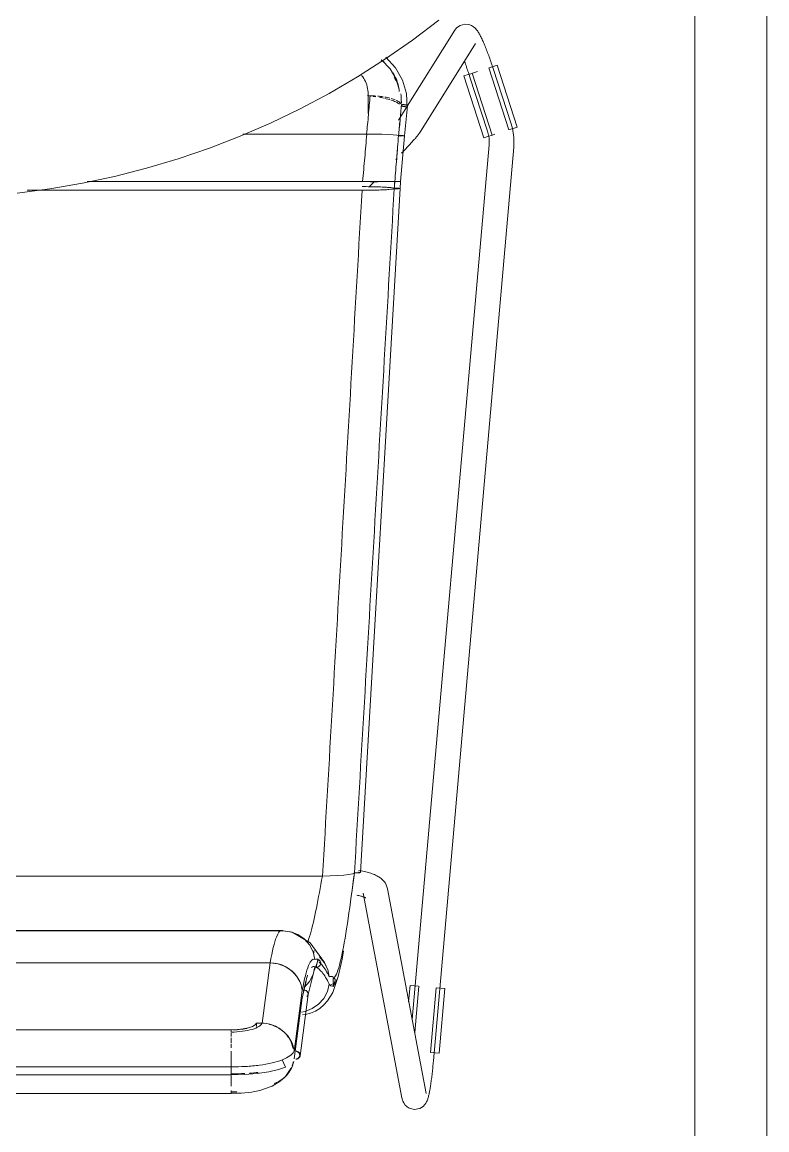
# Model space of a CAD drawing. Header units: millimetres. Extents: x 79795 to 317870, y -36033 to 97293.
# Drawn here: x 224876 to 225237, y 30207 to 30745 of the extents above; entities that cross this region are included whole.
import ezdxf

# ---------------------------------------------------------------- set-up
doc = ezdxf.new("R2010")
doc.units = ezdxf.units.MM
doc.header["$MEASUREMENT"] = 0
doc.layers.add('CSM-STL-XX-ZZ-M3-A-XXXX-00001_detached _19_04_21__rvt-1-Level 4$0$I-FURN', color=8, linetype='CONTINUOUS', lineweight=9)
doc.layers.add('I-FURN', color=8, linetype='CONTINUOUS', lineweight=9)

msp = doc.modelspace()

# ---------------------------------------------------------------- linework, layer by layer
at = {"layer": 'CSM-STL-XX-ZZ-M3-A-XXXX-00001_detached _19_04_21__rvt-1-Level 4$0$I-FURN'}
for p, q in [((225202.11, 32484.9), (225202.11, 30084.9)), ((225237.11, 30084.9), (225237.11, 32484.9)), ((225237.11, 30084.9), (225237.11, 32484.9))]:
    msp.add_line(p, q, dxfattribs=at)
at = {"layer": 'I-FURN'}
for p, q in [((225065.1, 30735.93), (225077.85, 30745.6)), ((225086.49, 30741.82), (225088.22, 30743.05)), ((225088.22, 30743.05), (225090.45, 30743.63)), ((225090.45, 30743.63), (225092.42, 30743.46)), ((225092.42, 30743.46), (225093.8, 30742.94)), ((225093.8, 30742.94), (225094.72, 30742.37)), ((225094.72, 30742.37), (225095.34, 30741.85)), ((225085.6, 30740.7), (225062.56, 30703.93)), ((225086.49, 30741.82), (225085.6, 30740.7)), ((225095.34, 30741.85), (225095.81, 30741.39)), ((225095.81, 30741.39), (225096.18, 30740.96)), ((225096.18, 30740.96), (225096.49, 30740.56)), ((225096.49, 30740.56), (225096.77, 30740.17)), ((225096.77, 30740.17), (225097.02, 30739.78)), ((225097.02, 30739.78), (225097.27, 30739.39)), ((225097.27, 30739.39), (225097.5, 30738.99)), ((225097.5, 30738.99), (225097.73, 30738.58)), ((225097.73, 30738.58), (225097.96, 30738.15)), ((225097.96, 30738.15), (225098.19, 30737.71)), ((225098.19, 30737.71), (225098.42, 30737.26)), ((225098.42, 30737.26), (225098.65, 30736.78)), ((225098.65, 30736.78), (225098.88, 30736.29)), ((225051.98, 30726.77), (225065.1, 30735.93)), ((225068.46, 30690.74), (225095.76, 30734.33)), ((225098.88, 30736.29), (225099.12, 30735.78)), ((225099.12, 30735.78), (225099.36, 30735.25)), ((225099.36, 30735.25), (225099.6, 30734.71)), ((225099.6, 30734.71), (225099.84, 30734.15)), ((225099.84, 30734.15), (225100.08, 30733.57)), ((225100.08, 30733.57), (225100.33, 30732.97)), ((225100.33, 30732.97), (225100.58, 30732.36)), ((225100.58, 30732.36), (225100.83, 30731.74)), ((225100.83, 30731.74), (225101.08, 30731.1)), ((225038.51, 30718.15), (225051.98, 30726.77)), ((225054.28, 30721.93), (225050.01, 30726.4)), ((225056.96, 30722.51), (225052.22, 30727.66)), ((225101.08, 30731.1), (225101.34, 30730.44)), ((225101.34, 30730.44), (225101.59, 30729.78)), ((225101.59, 30729.78), (225101.84, 30729.1)), ((225101.84, 30729.1), (225102.1, 30728.41)), ((225102.1, 30728.41), (225102.35, 30727.71)), ((225102.35, 30727.71), (225102.61, 30727.01)), ((225102.61, 30727.01), (225102.86, 30726.29)), ((225102.86, 30726.29), (225103.11, 30725.57)), ((225057.64, 30716.1), (225054.28, 30721.93)), ((225060.35, 30716.5), (225056.96, 30722.51)), ((225090.4, 30725.44), (225090.63, 30724.82)), ((225090.63, 30724.82), (225090.87, 30724.18)), ((225090.87, 30724.18), (225091.1, 30723.54)), ((225091.1, 30723.54), (225091.34, 30722.88)), ((225091.34, 30722.88), (225091.58, 30722.21)), ((225091.58, 30722.21), (225091.81, 30721.54)), ((225091.81, 30721.54), (225092.04, 30720.86)), ((225092.04, 30720.86), (225092.28, 30720.18)), ((225096.74, 30720.65), (225094.26, 30719.85)), ((225102.23, 30722.43), (225111.92, 30692.42)), ((225102.35, 30722.46), (225104.33, 30723.1)), ((225103.11, 30725.57), (225103.37, 30724.84)), ((225103.37, 30724.84), (225103.61, 30724.11)), ((225103.61, 30724.11), (225103.86, 30723.37)), ((225103.86, 30723.37), (225104.11, 30722.63)), ((225104.11, 30722.63), (225104.25, 30722.17)), ((225112.97, 30695.36), (225104.25, 30722.17)), ((225104.33, 30723.1), (225106.28, 30723.73)), ((225106.28, 30723.73), (225115.97, 30693.72)), ((225024.7, 30710.07), (225038.51, 30718.15)), ((225062.22, 30709.98), (225060.35, 30716.5)), ((225090.12, 30718.51), (225092.07, 30719.14)), ((225090.12, 30718.51), (225099.81, 30688.51)), ((225092.07, 30719.14), (225094.05, 30719.78)), ((225092.28, 30720.18), (225092.51, 30719.49)), ((225092.51, 30719.49), (225092.73, 30718.8)), ((225092.73, 30718.8), (225092.84, 30718.47)), ((225092.84, 30718.47), (225101.55, 30691.65)), ((225103.85, 30689.81), (225094.17, 30719.82)), ((225010.57, 30702.56), (225024.7, 30710.07)), ((225043.57, 30700.35), (225043.57, 30710.1)), ((225062.51, 30703.07), (225062.22, 30709.98)), ((225043.51, 30708.86), (225044.56, 30708.86)), ((224996.16, 30695.61), (225010.57, 30702.56)), ((225062.33, 30703.56), (225058.29, 30697.11)), ((225062.63, 30703.97), (225061.21, 30689.48)), ((224981.48, 30689.24), (224996.16, 30695.61)), ((225112.98, 30695.31), (225112.97, 30695.36)), ((225113.31, 30694.22), (225112.98, 30695.31)), ((225113.6, 30693.12), (225113.31, 30694.22)), ((225115.97, 30693.72), (225114.01, 30693.09)), ((224966.56, 30683.47), (224981.48, 30689.24)), ((225042.86, 30690.31), (224982.74, 30690.31)), ((224982.74, 30690.31), (225042.86, 30690.31)), ((225046.62, 30690.28), (225042.86, 30690.31)), ((225042.98, 30690.31), (225046.62, 30690.28)), ((225050.16, 30690.21), (225046.72, 30690.28)), ((225046.72, 30690.28), (225050.16, 30690.21)), ((225053.25, 30690.09), (225050.16, 30690.21)), ((225050.22, 30690.2), (225053.26, 30690.09)), ((225055.73, 30689.94), (225053.25, 30690.09)), ((225053.3, 30690.09), (225055.74, 30689.94)), ((225057.47, 30689.76), (225055.73, 30689.94)), ((225055.75, 30689.94), (225057.47, 30689.76)), ((225058.36, 30689.57), (225057.47, 30689.76)), ((225057.47, 30689.76), (225058.36, 30689.57)), ((225058.83, 30689.58), (225058.36, 30689.57)), ((225058.36, 30689.57), (225058.83, 30689.58)), ((225058.37, 30689.38), (225058.84, 30689.38)), ((225058.84, 30689.38), (225058.37, 30689.38)), ((225059.33, 30689.58), (225058.83, 30689.58)), ((225058.83, 30689.58), (225059.32, 30689.58)), ((225058.84, 30689.38), (225059.34, 30689.37)), ((225059.34, 30689.37), (225058.84, 30689.38)), ((225059.32, 30689.58), (225059.81, 30689.58)), ((225059.82, 30689.58), (225059.33, 30689.58)), ((225059.34, 30689.37), (225059.83, 30689.38)), ((225059.83, 30689.38), (225059.34, 30689.37)), ((225061.21, 30689.48), (225059.38, 30667.28)), ((225059.81, 30689.58), (225060.27, 30689.56)), ((225060.27, 30689.56), (225059.82, 30689.58)), ((225059.83, 30689.38), (225060.28, 30689.39)), ((225060.28, 30689.39), (225059.83, 30689.38)), ((225060.66, 30689.55), (225060.27, 30689.56)), ((225060.27, 30689.56), (225060.65, 30689.55)), ((225060.65, 30689.55), (225060.95, 30689.53)), ((225060.95, 30689.53), (225060.66, 30689.55)), ((225060.96, 30689.43), (225060.66, 30689.41)), ((225060.67, 30689.41), (225060.96, 30689.43)), ((225061.14, 30689.5), (225060.95, 30689.53)), ((225060.96, 30689.43), (225061.15, 30689.45)), ((225061.14, 30689.45), (225060.96, 30689.43)), ((225061.21, 30689.48), (225061.14, 30689.5)), ((225061.14, 30689.5), (225061.21, 30689.48)), ((225061.21, 30689.48), (225061.14, 30689.45)), ((225061.15, 30689.45), (225061.21, 30689.48)), ((225066.46, 30688.22), (225066.2, 30687.92)), ((225066.7, 30688.5), (225066.46, 30688.22)), ((225066.93, 30688.76), (225066.7, 30688.5)), ((225067.14, 30689.02), (225066.93, 30688.76)), ((225067.34, 30689.26), (225067.14, 30689.02)), ((225067.53, 30689.49), (225067.34, 30689.26)), ((225067.71, 30689.71), (225067.53, 30689.49)), ((225067.89, 30689.93), (225067.71, 30689.71)), ((225068.06, 30690.16), (225067.89, 30689.93)), ((225068.24, 30690.42), (225068.06, 30690.16)), ((225068.46, 30690.74), (225068.24, 30690.42)), ((225101.76, 30689.14), (225099.81, 30688.51)), ((225101.55, 30691.65), (225101.75, 30691.02)), ((225101.75, 30691.02), (225101.91, 30690.37)), ((225103.74, 30689.77), (225101.76, 30689.14)), ((225101.91, 30690.37), (225102.05, 30689.73)), ((225102.05, 30689.73), (225102.17, 30689.08)), ((225102.17, 30689.08), (225102.26, 30688.42)), ((225102.26, 30688.42), (225102.32, 30687.76)), ((225105.12, 30690.22), (225103.95, 30689.84)), ((225112.04, 30692.46), (225112.05, 30692.46)), ((225114.01, 30693.09), (225112.13, 30692.49)), ((225113.84, 30692), (225113.6, 30693.12)), ((225114.03, 30690.87), (225113.84, 30692)), ((225114.18, 30689.74), (225114.03, 30690.87)), ((225114.29, 30688.6), (225114.18, 30689.74)), ((225114.35, 30687.46), (225114.29, 30688.6)), ((224951.42, 30678.3), (224966.56, 30683.47)), ((225061.61, 30682.9), (225061.18, 30682.44)), ((225062.04, 30683.35), (225061.61, 30682.9)), ((225062.45, 30683.8), (225062.04, 30683.35)), ((225062.85, 30684.23), (225062.45, 30683.8)), ((225063.24, 30684.66), (225062.85, 30684.23)), ((225063.62, 30685.07), (225063.24, 30684.66)), ((225063.99, 30685.47), (225063.62, 30685.07)), ((225064.35, 30685.86), (225063.99, 30685.47)), ((225064.69, 30686.24), (225064.35, 30685.86)), ((225065.02, 30686.6), (225064.69, 30686.24)), ((225065.34, 30686.96), (225065.02, 30686.6)), ((225102.3, 30685.09), (225065.02, 30260.74)), ((225065.64, 30687.29), (225065.34, 30686.96)), ((225065.93, 30687.62), (225065.64, 30687.29)), ((225066.2, 30687.92), (225065.93, 30687.62)), ((225075.3, 30240.72), (225114.25, 30684.04)), ((225102.35, 30685.77), (225102.3, 30685.11)), ((225102.3, 30685.11), (225102.3, 30685.09)), ((225102.32, 30687.76), (225102.35, 30687.1)), ((225102.35, 30687.1), (225102.36, 30686.44)), ((225102.36, 30686.44), (225102.35, 30685.77)), ((225114.25, 30684.04), (225114.33, 30685.18)), ((225114.33, 30685.18), (225114.36, 30686.32)), ((225114.36, 30686.32), (225114.35, 30687.46)), ((224936.09, 30673.73), (224951.42, 30678.3)), ((225057.48, 30678.52), (225056.99, 30678.01)), ((225060.29, 30681.49), (225059.84, 30681.01)), ((225060.74, 30681.97), (225060.29, 30681.49)), ((225061.18, 30682.44), (225060.74, 30681.97)), ((224920.58, 30669.79), (224936.09, 30673.73)), ((224904.93, 30666.46), (224920.58, 30669.79)), ((224907.28, 30667.34), (225040.92, 30667.34)), ((225040.92, 30667.34), (224907.28, 30667.34)), ((225040.92, 30667.34), (225044.7, 30667.34)), ((225044.71, 30667.34), (225040.92, 30667.34)), ((225044.14, 30664.66), (225046.71, 30667.33)), ((225044.71, 30667.34), (225048.27, 30667.33)), ((225048.27, 30667.33), (225044.71, 30667.34)), ((225048.26, 30667.22), (225044.71, 30667.21)), ((225044.71, 30667.21), (225048.27, 30667.22)), ((225048.27, 30667.33), (225051.4, 30667.32)), ((225051.41, 30667.32), (225048.27, 30667.33)), ((225053.89, 30667.24), (225051.39, 30667.23)), ((225051.39, 30667.23), (225053.89, 30667.24)), ((225051.41, 30667.32), (225053.91, 30667.31)), ((225053.91, 30667.31), (225051.41, 30667.32)), ((225055.64, 30667.25), (225053.89, 30667.24)), ((225053.89, 30667.24), (225055.64, 30667.25)), ((225053.91, 30667.31), (225055.65, 30667.3)), ((225055.66, 30667.3), (225053.91, 30667.31)), ((225055.65, 30667.3), (225056.54, 30667.28)), ((225056.54, 30667.28), (225055.66, 30667.3)), ((225056.54, 30667.28), (225057.01, 30667.28)), ((225057.01, 30667.28), (225056.54, 30667.28)), ((225057.01, 30667.27), (225056.54, 30667.27)), ((225056.54, 30667.27), (225057.01, 30667.27)), ((225057.01, 30667.28), (225057.51, 30667.28)), ((225057.51, 30667.28), (225057.01, 30667.28)), ((225057.5, 30667.27), (225057.01, 30667.27)), ((225057.01, 30667.27), (225057.51, 30667.27)), ((225057.99, 30667.27), (225057.5, 30667.27)), ((225057.51, 30667.28), (225058, 30667.28)), ((225058, 30667.28), (225057.51, 30667.28)), ((225057.51, 30667.27), (225058, 30667.27)), ((225058.44, 30667.27), (225057.99, 30667.27)), ((225058, 30667.28), (225058.45, 30667.28)), ((225058.45, 30667.28), (225058, 30667.28)), ((225058, 30667.27), (225058.45, 30667.27)), ((225058.83, 30667.27), (225058.44, 30667.27)), ((225058.45, 30667.28), (225058.83, 30667.28)), ((225058.84, 30667.28), (225058.45, 30667.28)), ((225058.45, 30667.27), (225058.83, 30667.27)), ((225058.83, 30667.28), (225059.13, 30667.28)), ((225059.12, 30667.27), (225058.83, 30667.27)), ((225058.83, 30667.27), (225059.13, 30667.27)), ((225059.13, 30667.28), (225058.84, 30667.28)), ((225059.11, 30663.92), (225059.38, 30667.28)), ((225059.31, 30667.27), (225059.12, 30667.27)), ((225059.13, 30667.28), (225059.31, 30667.28)), ((225059.32, 30667.28), (225059.13, 30667.28)), ((225059.13, 30667.27), (225059.32, 30667.27)), ((225059.31, 30667.28), (225059.38, 30667.28)), ((225059.38, 30667.28), (225059.31, 30667.27)), ((225059.32, 30667.27), (225059.38, 30667.28)), ((225059.38, 30667.28), (225059.32, 30667.28)), ((224873.3, 30661.71), (224889.16, 30663.77)), ((224878.06, 30663.02), (225040.65, 30663.02)), ((225040.65, 30663.02), (224878.06, 30663.02)), ((224889.16, 30663.77), (224904.93, 30666.46)), ((225059.11, 30663.92), (225039.82, 30332.01)), ((225040.65, 30663.02), (225044.44, 30663.05)), ((225044.45, 30664.78), (225040.76, 30664.81)), ((225044.44, 30663.05), (225048, 30663.13)), ((225048, 30664.7), (225044.45, 30664.78)), ((225051.12, 30664.58), (225048, 30664.7)), ((225048, 30663.13), (225051.13, 30663.25)), ((225053.61, 30664.42), (225051.12, 30664.58)), ((225051.13, 30663.25), (225053.63, 30663.41)), ((225055.36, 30664.23), (225053.61, 30664.42)), ((225053.63, 30663.41), (225055.38, 30663.61)), ((225056.27, 30664.02), (225055.36, 30664.23)), ((225055.38, 30663.61), (225056.27, 30663.82)), ((225056.73, 30664.03), (225056.27, 30664.02)), ((225056.27, 30663.82), (225056.74, 30663.81)), ((225057.23, 30664.03), (225056.73, 30664.03)), ((225056.74, 30663.81), (225057.24, 30663.81)), ((225057.72, 30664.02), (225057.23, 30664.03)), ((225057.24, 30663.81), (225057.73, 30663.81)), ((225058.17, 30664.01), (225057.72, 30664.02)), ((225057.73, 30663.81), (225058.18, 30663.82)), ((225058.56, 30663.99), (225058.17, 30664.01)), ((225058.18, 30663.82), (225058.56, 30663.84)), ((225058.85, 30663.97), (225058.56, 30663.99)), ((225058.56, 30663.84), (225058.85, 30663.86)), ((225059.04, 30663.94), (225058.85, 30663.97)), ((225058.85, 30663.86), (225059.04, 30663.89)), ((225059.11, 30663.92), (225059.04, 30663.94)), ((225059.04, 30663.89), (225059.11, 30663.92)), ((224638, 30330.29), (225021.4, 30330.29)), ((225021.4, 30330.29), (224638, 30330.29)), ((225021.4, 30330.29), (225025.17, 30330.35)), ((225025.17, 30330.35), (225021.48, 30330.29)), ((225025.17, 30330.35), (225028.71, 30330.5)), ((225028.71, 30330.5), (225025.23, 30330.35)), ((225028.71, 30330.5), (225031.81, 30330.74)), ((225031.81, 30330.74), (225028.75, 30330.5)), ((225031.81, 30330.74), (225034.3, 30331.05)), ((225034.3, 30331.05), (225031.84, 30330.74)), ((225034.3, 30331.05), (225036.05, 30331.42)), ((225036.05, 30331.42), (225034.31, 30331.05)), ((225036.05, 30331.42), (225036.95, 30331.82)), ((225036.95, 30331.82), (225036.05, 30331.42)), ((225036.95, 30331.82), (225037.42, 30331.8)), ((225037.42, 30331.8), (225036.95, 30331.82)), ((225037.42, 30331.8), (225037.92, 30331.8)), ((225037.92, 30331.8), (225037.42, 30331.8)), ((225037.92, 30331.8), (225038.41, 30331.8)), ((225038.42, 30331.8), (225037.92, 30331.8)), ((225038.41, 30331.8), (225038.87, 30331.83)), ((225038.87, 30331.83), (225038.42, 30331.8)), ((225038.87, 30331.83), (225039.25, 30331.86)), ((225039.26, 30331.86), (225038.87, 30331.83)), ((225039.28, 30332.15), (225038.9, 30332.19)), ((225038.9, 30332.19), (225039.28, 30332.15)), ((225039.71, 30332.92), (225039.01, 30333.03)), ((225039.25, 30331.86), (225039.55, 30331.9)), ((225039.56, 30331.9), (225039.26, 30331.86)), ((225039.57, 30332.11), (225039.28, 30332.15)), ((225039.28, 30332.15), (225039.57, 30332.11)), ((225040.41, 30332.79), (225039.71, 30332.92)), ((225039.82, 30332.01), (225039.75, 30332.06)), ((225039.76, 30332.06), (225039.82, 30332.01)), ((225041.09, 30332.66), (225040.41, 30332.79)), ((225041.76, 30332.51), (225041.09, 30332.66)), ((225042.41, 30332.36), (225041.76, 30332.51)), ((225043.06, 30332.2), (225042.41, 30332.36)), ((225043.69, 30332.03), (225043.06, 30332.2)), ((225044.3, 30331.84), (225043.69, 30332.03)), ((225044.91, 30331.65), (225044.3, 30331.84)), ((225045.5, 30331.44), (225044.91, 30331.65)), ((225046.08, 30331.22), (225045.5, 30331.44)), ((225046.65, 30330.99), (225046.08, 30331.22)), ((225047.21, 30330.74), (225046.65, 30330.99)), ((225047.76, 30330.46), (225047.21, 30330.74)), ((225048.3, 30330.17), (225047.76, 30330.46)), ((225048.84, 30329.85), (225048.3, 30330.17)), ((225049.37, 30329.49), (225048.84, 30329.85)), ((225049.91, 30329.09), (225049.37, 30329.49)), ((225050.44, 30328.64), (225049.91, 30329.09)), ((225050.96, 30328.12), (225050.44, 30328.64)), ((225051.47, 30327.52), (225050.96, 30328.12)), ((225051.95, 30326.83), (225051.47, 30327.52)), ((225052.39, 30326.04), (225051.95, 30326.83)), ((225052.75, 30325.15), (225052.39, 30326.04)), ((225053.01, 30324.16), (225052.75, 30325.15)), ((225071.82, 30224.87), (225053.01, 30324.16)), ((225038.67, 30320.9), (225038.18, 30321)), ((225039.14, 30320.8), (225038.67, 30320.9)), ((225039.59, 30320.7), (225039.14, 30320.8)), ((225040.01, 30320.59), (225039.59, 30320.7)), ((225040.4, 30320.48), (225040.01, 30320.59)), ((225040.77, 30320.37), (225040.4, 30320.48)), ((225041.1, 30320.27), (225040.77, 30320.37)), ((225041.41, 30320.16), (225041.1, 30320.27)), ((225041.22, 30321.93), (225060.03, 30222.64)), ((225041.68, 30320.06), (225041.41, 30320.16)), ((225041.91, 30319.96), (225041.68, 30320.06)), ((225042.1, 30319.88), (225041.91, 30319.96)), ((225042.26, 30319.8), (225042.1, 30319.88)), ((225042.34, 30319.76), (225042.26, 30319.8)), ((225042.42, 30319.71), (225042.34, 30319.76)), ((225042.44, 30319.7), (225042.42, 30319.71)), ((224657.31, 30303.79), (225002.09, 30303.79)), ((225002.09, 30303.79), (224657.31, 30303.79)), ((225001.56, 30303.94), (224696.76, 30303.94)), ((225001.56, 30303.94), (225006.59, 30303.14)), ((225002.09, 30303.79), (225005.88, 30303.31)), ((225005.89, 30303.31), (225002.09, 30303.79)), ((225005.88, 30303.31), (225009.45, 30301.94)), ((225009.46, 30301.95), (225005.89, 30303.31)), ((225006.59, 30303.14), (225009.77, 30301.77)), ((225006.75, 30303.07), (225015.4, 30297.96)), ((225009.45, 30301.94), (225012.59, 30299.77)), ((225012.59, 30299.78), (225009.46, 30301.95)), ((225015.1, 30296.91), (225012.59, 30299.78)), ((225012.59, 30299.77), (225015.09, 30296.9)), ((225015.09, 30296.9), (225016.85, 30293.51)), ((225016.85, 30293.51), (225015.1, 30296.91)), ((225015.4, 30297.96), (225022.38, 30288.42)), ((225017.75, 30289.8), (225016.85, 30293.51)), ((225019.93, 30291.18), (225022.32, 30288.35)), ((225022.33, 30288.35), (225019.93, 30291.18)), ((225030.98, 30290.03), (225031.71, 30294.09)), ((224663.35, 30288.19), (224996.06, 30288.19)), ((224996.06, 30288.19), (224663.35, 30288.19)), ((224996.06, 30288.19), (224992.2, 30258.91)), ((224999.83, 30287.71), (224996.06, 30288.19)), ((225003.37, 30286.4), (224999.83, 30287.71)), ((225006.49, 30284.32), (225003.37, 30286.4)), ((225016.85, 30282.58), (225017.75, 30286.29)), ((225017.39, 30284.44), (225019.56, 30289.77)), ((225017.74, 30289.79), (225018.21, 30289.96)), ((225018.21, 30286.13), (225017.74, 30286.29)), ((225018.22, 30289.96), (225017.75, 30289.8)), ((225017.75, 30286.29), (225018.22, 30286.13)), ((225018.21, 30289.96), (225018.71, 30289.99)), ((225018.71, 30286.09), (225018.21, 30286.13)), ((225018.71, 30290), (225018.22, 30289.96)), ((225018.22, 30286.13), (225018.71, 30286.09)), ((225018.42, 30286.01), (225019.26, 30289.9)), ((225019.2, 30289.91), (225018.71, 30290)), ((225018.71, 30289.99), (225019.2, 30289.91)), ((225019.2, 30286.17), (225018.71, 30286.09)), ((225018.71, 30286.09), (225019.2, 30286.17)), ((225019.2, 30289.91), (225019.65, 30289.71)), ((225019.66, 30289.71), (225019.2, 30289.91)), ((225019.65, 30286.38), (225019.2, 30286.17)), ((225019.2, 30286.17), (225019.66, 30286.37)), ((225019.65, 30289.71), (225020.04, 30289.4)), ((225020.04, 30286.69), (225019.65, 30286.38)), ((225020.04, 30289.4), (225019.66, 30289.71)), ((225019.66, 30286.37), (225020.04, 30286.69)), ((225020.04, 30289.4), (225020.33, 30288.99)), ((225020.33, 30289), (225020.04, 30289.4)), ((225020.33, 30287.09), (225020.04, 30286.69)), ((225020.04, 30286.69), (225020.33, 30287.09)), ((225020.52, 30288.53), (225020.33, 30289)), ((225020.33, 30288.99), (225020.52, 30288.53)), ((225020.52, 30287.55), (225020.33, 30287.09)), ((225020.33, 30287.09), (225020.52, 30287.55)), ((225020.52, 30288.53), (225020.58, 30288.04)), ((225020.59, 30288.04), (225020.52, 30288.53)), ((225020.58, 30288.04), (225020.52, 30287.55)), ((225020.52, 30287.55), (225020.59, 30288.04)), ((225022.32, 30288.34), (225023.96, 30285.02)), ((225023.97, 30285.02), (225022.33, 30288.35)), ((225022.38, 30288.42), (225023.27, 30286.67)), ((225029.08, 30281.51), (225030.98, 30290.03)), ((225008.98, 30281.58), (225006.49, 30284.32)), ((225014.42, 30272.83), (225017.39, 30284.44)), ((225015.1, 30279.18), (225016.85, 30282.58)), ((225023.96, 30285.02), (225024.75, 30281.41)), ((225024.75, 30281.41), (225023.97, 30285.02)), ((225024.75, 30281.41), (225025.23, 30281.56)), ((225025.23, 30281.56), (225024.75, 30281.41)), ((225025.23, 30281.56), (225025.73, 30281.59)), ((225025.73, 30281.59), (225025.23, 30281.56)), ((225025.73, 30281.59), (225026.22, 30281.5)), ((225026.22, 30281.5), (225025.73, 30281.59)), ((225026.22, 30281.5), (225026.67, 30281.29)), ((225026.67, 30281.29), (225026.22, 30281.5)), ((225026.41, 30273.88), (225029.08, 30281.51)), ((225026.78, 30276.68), (225026.58, 30280.52)), ((225026.67, 30281.29), (225027.05, 30280.97)), ((225027.05, 30280.97), (225026.67, 30281.29)), ((225027.05, 30280.97), (225027.34, 30280.57)), ((225027.34, 30280.57), (225027.05, 30280.97)), ((225027.34, 30280.57), (225027.52, 30280.11)), ((225027.52, 30280.11), (225027.34, 30280.57)), ((225027.52, 30280.11), (225027.58, 30279.62)), ((225027.58, 30279.62), (225027.52, 30280.11)), ((225007.76, 30245.11), (225011.61, 30274.81)), ((225012.84, 30276.78), (225011.46, 30270.48)), ((225012.57, 30275.01), (225012.08, 30274.97)), ((225013.06, 30274.93), (225012.57, 30275.01)), ((225012.59, 30276.31), (225015.1, 30279.18)), ((225013.59, 30279.21), (225012.84, 30276.78)), ((225013.52, 30274.73), (225013.06, 30274.93)), ((225013.9, 30274.43), (225013.52, 30274.73)), ((225014.19, 30274.05), (225013.9, 30274.43)), ((225023.8, 30274.29), (225024.7, 30277.92)), ((225025.17, 30277.76), (225024.7, 30277.92)), ((225024.7, 30277.92), (225025.17, 30277.76)), ((225025.61, 30277), (225026.78, 30276.68)), ((225026.17, 30277.79), (225025.67, 30277.71)), ((225025.67, 30277.71), (225026.17, 30277.79)), ((225026.62, 30277.99), (225026.17, 30277.79)), ((225026.17, 30277.79), (225026.62, 30277.98)), ((225027.01, 30278.29), (225026.62, 30277.99)), ((225026.62, 30277.98), (225027.01, 30278.29)), ((225027.31, 30278.69), (225027.01, 30278.29)), ((225027.01, 30278.29), (225027.31, 30278.68)), ((225027.5, 30279.14), (225027.31, 30278.69)), ((225027.31, 30278.68), (225027.51, 30279.14)), ((225027.58, 30279.62), (225027.5, 30279.14)), ((225027.51, 30279.14), (225027.58, 30279.62)), ((225063.97, 30277.22), (225063.27, 30269.33)), ((225063.97, 30277.22), (225066.01, 30277.04)), ((225066.01, 30277.04), (225068.08, 30276.86)), ((225066.22, 30254.37), (225068.2, 30276.85)), ((225076.65, 30276.11), (225073.89, 30244.7)), ((225076.77, 30276.1), (225078.83, 30275.92)), ((225080.88, 30275.74), (225078.12, 30244.33)), ((225078.83, 30275.92), (225080.88, 30275.74)), ((225007.74, 30241.57), (225011.59, 30271.26)), ((225010.58, 30243.13), (225014.44, 30272.91)), ((225013.9, 30271.84), (225014.2, 30272.23)), ((225014.38, 30273.61), (225014.19, 30274.05)), ((225014.2, 30272.23), (225014.38, 30272.67)), ((225014.45, 30273.14), (225014.38, 30273.61)), ((225014.38, 30272.67), (225014.45, 30273.14)), ((225019.58, 30268.14), (225022.06, 30270.97)), ((225022.06, 30270.97), (225023.8, 30274.29)), ((225022.17, 30267.8), (225023.91, 30269.77)), ((225023.91, 30269.77), (225026.41, 30273.88)), ((225012.98, 30264.58), (225011.24, 30264.2)), ((225011.24, 30264.2), (225012.98, 30264.57)), ((225012.98, 30264.57), (225016.5, 30265.97)), ((225013.12, 30263.06), (225015.63, 30263.72)), ((225015.63, 30263.72), (225018, 30264.74)), ((225016.5, 30265.97), (225019.58, 30268.14)), ((225018, 30264.74), (225020.19, 30266.12)), ((225020.19, 30266.12), (225022.17, 30267.8)), ((224989.48, 30258.98), (224988.84, 30258.12)), ((224989.48, 30257.32), (224989.48, 30258.98)), ((224992.2, 30258.91), (224989.48, 30258.98)), ((225011.7, 30262.91), (225013.12, 30263.06)), ((224977.13, 30255.72), (224682.28, 30255.72)), ((224682.28, 30255.66), (224977.13, 30255.66)), ((224980.16, 30255.83), (224977.13, 30255.72)), ((224977.13, 30254.14), (224977.13, 30252.4)), ((224983.02, 30256.15), (224980.16, 30255.83)), ((224985.51, 30256.66), (224983.02, 30256.15)), ((224987.49, 30257.33), (224985.51, 30256.66)), ((224988.84, 30258.12), (224987.49, 30257.33)), ((224977.13, 30251.81), (224977.13, 30249.35)), ((224977.13, 30248.83), (224977.13, 30246.98)), ((225008.2, 30245.1), (225008.51, 30247.54)), ((224977.13, 30245.36), (224977.13, 30241.8)), ((225076.07, 30244.51), (225074.01, 30244.69)), ((225078.12, 30244.33), (225076.07, 30244.51)), ((224977.13, 30237.82), (224682.28, 30237.82)), ((224977.13, 30237.79), (224977.13, 30241.6)), ((224977.13, 30241.6), (224977.13, 30237.79)), ((224977.13, 30237.49), (224977.13, 30237.71)), ((224977.13, 30237.71), (224977.13, 30233.86)), ((224977.13, 30237.16), (224977.13, 30237.49)), ((224977.13, 30236.74), (224977.13, 30237.16)), ((224977.13, 30236.26), (224977.13, 30236.74)), ((225000.1, 30236.38), (225003.56, 30237.55)), ((225003.56, 30237.55), (225001.8, 30241.09)), ((225003.42, 30233.04), (225006.1, 30236.94)), ((225006.1, 30236.94), (225006.2, 30237.14)), ((225074.85, 30236.09), (225074.93, 30236.83)), ((225074.93, 30236.83), (225075.01, 30237.57)), ((225075.01, 30237.57), (225075.08, 30238.31)), ((225075.08, 30238.31), (225075.15, 30239.06)), ((225075.15, 30239.06), (225075.22, 30239.81)), ((225075.22, 30239.81), (225075.29, 30240.56)), ((225075.29, 30240.56), (225075.3, 30240.72)), ((224682.28, 30233.86), (224977.13, 30233.86)), ((224977.13, 30235.77), (224977.13, 30236.26)), ((224977.13, 30235.27), (224977.13, 30235.77)), ((224977.13, 30234.82), (224977.13, 30235.27)), ((224977.13, 30234.43), (224977.13, 30234.82)), ((224977.13, 30234.13), (224977.13, 30234.43)), ((224977.13, 30233.93), (224977.13, 30234.13)), ((224977.13, 30233.86), (224983.67, 30233.95)), ((224977.13, 30233.86), (224977.13, 30233.93)), ((224977.13, 30231.08), (224977.13, 30233.58)), ((224977.13, 30233.58), (224977.13, 30231.09)), ((224983.67, 30233.95), (224989.79, 30234.44)), ((224989.79, 30234.44), (224995.41, 30235.28)), ((224995.41, 30235.28), (225000.1, 30236.38)), ((225000.95, 30230.75), (225003.42, 30233.04)), ((225074.26, 30231.22), (225074.35, 30231.88)), ((225074.35, 30231.88), (225074.44, 30232.55)), ((225074.44, 30232.55), (225074.52, 30233.24)), ((225074.52, 30233.24), (225074.61, 30233.94)), ((225074.61, 30233.94), (225074.69, 30234.65)), ((225074.69, 30234.65), (225074.77, 30235.37)), ((225074.77, 30235.37), (225074.85, 30236.09)), ((224977.13, 30230.92), (224977.13, 30228.34)), ((224977.13, 30226.31), (224977.13, 30224.84)), ((224986.98, 30225.44), (224991.02, 30226.23)), ((224991.02, 30226.23), (224997.06, 30228.36)), ((224997.06, 30228.36), (225000.95, 30230.75)), ((225073.34, 30225.46), (225073.44, 30225.96)), ((225073.44, 30225.96), (225073.53, 30226.47)), ((225073.53, 30226.47), (225073.63, 30227)), ((225073.63, 30227), (225073.72, 30227.56)), ((225073.72, 30227.56), (225073.81, 30228.12)), ((225073.81, 30228.12), (225073.9, 30228.71)), ((225073.9, 30228.71), (225073.99, 30229.31)), ((225073.99, 30229.31), (225074.08, 30229.93)), ((225074.08, 30229.93), (225074.17, 30230.57)), ((225074.17, 30230.57), (225074.26, 30231.22)), ((224682.28, 30224.82), (224977.13, 30224.82)), ((224977.13, 30224.82), (224977.13, 30224.99)), ((224977.13, 30224.82), (224982.16, 30224.93)), ((224982.16, 30224.93), (224986.98, 30225.44)), ((225060.12, 30222.22), (225060.03, 30222.64)), ((225060.26, 30221.7), (225060.12, 30222.22)), ((225060.47, 30221.08), (225060.26, 30221.7)), ((225060.85, 30220.28), (225060.47, 30221.08)), ((225071.67, 30220.18), (225071.97, 30220.74)), ((225071.97, 30220.74), (225072.19, 30221.21)), ((225072.19, 30221.21), (225072.36, 30221.64)), ((225072.36, 30221.64), (225072.5, 30222.05)), ((225072.5, 30222.05), (225072.63, 30222.44)), ((225072.63, 30222.44), (225072.74, 30222.84)), ((225072.74, 30222.84), (225072.85, 30223.24)), ((225072.85, 30223.24), (225072.95, 30223.65)), ((225072.95, 30223.65), (225073.05, 30224.08)), ((225073.05, 30224.08), (225073.15, 30224.52)), ((225073.15, 30224.52), (225073.25, 30224.98)), ((225073.25, 30224.98), (225073.34, 30225.46)), ((225061.59, 30219.2), (225060.85, 30220.28)), ((225063.17, 30217.88), (225061.59, 30219.2)), ((225063.17, 30217.88), (225065.92, 30217.04)), ((225065.92, 30217.04), (225068.68, 30217.53)), ((225068.68, 30217.53), (225070.34, 30218.57)), ((225070.34, 30218.57), (225071.19, 30219.48)), ((225071.19, 30219.48), (225071.67, 30220.18))]:
    msp.add_line(p, q, dxfattribs=at)
for centre, major_axis, ratio, start_param, end_param in [((224995.93, 30273.12), (-15.78, 0), 0.955139, 3.737469, 4.704147), ((224995.93, 30273.12), (-15.78, 0), 0.955139, 3.495799, 3.737346), ((224995.93, 30273.12), (-15.78, 0), 0.955139, 3.254129, 3.495629), ((225012.49, 30273.14), (-1.96, 0), 0.955139, 2.379629, 4.923331), ((224977.13, 30240.57), (0, -15.75), 0.000004, 2.669107, 2.851347), ((224977.13, 30229.1), (12.4, 0), 0.287441, 4.712389, 4.932602)]:
    msp.add_ellipse(centre, major_axis=major_axis, ratio=ratio, start_param=start_param, end_param=end_param, dxfattribs=at)
for points in [[(225049.96, 30726.38), (225050.42, 30726), (225050.88, 30725.6), (225051.34, 30725.2)], [(225043.56, 30710.38), (225043.57, 30709.87), (225043.56, 30709.36), (225043.51, 30708.86)], [(225059.45, 30709.81), (225059.64, 30708.57), (225059.68, 30707.32), (225059.69, 30706.05)], [(225044.56, 30708.86), (225044.3, 30705.83), (225043.76, 30699.69), (225043.17, 30693.44), (225042.86, 30690.31)], [(225044.56, 30708.86), (225045.51, 30708.85), (225046.43, 30708.82), (225047.34, 30708.76)], [(225047.4, 30708.44), (225046.93, 30708.51), (225046.45, 30708.56), (225045.97, 30708.61)], [(225048.27, 30708.69), (225049.18, 30708.62), (225050.06, 30708.51), (225050.91, 30708.39)], [(225051.09, 30707.79), (225050.44, 30707.93), (225049.77, 30708.07), (225049.09, 30708.19)], [(225054.34, 30706.94), (225053.54, 30707.19), (225052.66, 30707.42), (225051.74, 30707.64)], [(225051.76, 30708.26), (225052.6, 30708.11), (225053.41, 30707.95), (225054.15, 30707.76)], [(225056.97, 30705.95), (225056.33, 30706.25), (225055.59, 30706.52), (225054.77, 30706.79)], [(225054.81, 30707.58), (225055.54, 30707.37), (225056.18, 30707.14), (225056.78, 30706.89)], [(225058.79, 30704.88), (225058.38, 30705.2), (225057.86, 30705.53), (225057.21, 30705.84)], [(225059.8, 30704.52), (225059.56, 30702.08), (225059.08, 30697.13), (225058.6, 30692.09), (225058.36, 30689.57)], [(225059.76, 30705.36), (225059.74, 30706.25), (225059.68, 30707.15), (225059.58, 30708.04)], [(225062.45, 30703.22), (225062.41, 30703.27), (225062.28, 30703.36), (225061.99, 30703.49), (225061.6, 30703.61), (225061.15, 30703.7), (225060.65, 30703.77), (225060.16, 30703.8), (225059.84, 30703.8), (225059.69, 30703.79)], [(225059.08, 30696.47), (225058.85, 30694.18), (225058.62, 30691.88), (225058.39, 30689.57)], [(225042.98, 30690.31), (225042.64, 30686.49), (225042.29, 30682.66), (225041.95, 30678.83)], [(225056.54, 30667.28), (225056.85, 30671), (225057.45, 30678.44), (225058.05, 30685.86), (225058.36, 30689.57)], [(225041.95, 30678.83), (225041.61, 30675), (225041.26, 30671.17), (225040.92, 30667.34)], [(225056.54, 30667.28), (225056.5, 30666.71), (225056.41, 30665.55), (225056.32, 30664.39), (225056.27, 30663.82)], [(225056.54, 30667.27), (225056.49, 30666.73), (225056.4, 30665.64), (225056.31, 30664.56), (225056.27, 30664.02)], [(225040.65, 30663.02), (225037.46, 30607.5), (225034.26, 30551.97), (225031.07, 30496.53)], [(225036.95, 30331.82), (225040.17, 30387.06), (225046.61, 30497.65), (225053.05, 30608.41), (225056.27, 30663.82)], [(225056.27, 30664.02), (225056.86, 30664.03), (225058.37, 30664.03), (225059.11, 30663.95), (225059.11, 30663.92)], [(225031.07, 30496.53), (225027.87, 30441.07), (225024.68, 30385.65), (225021.48, 30330.29)], [(225036.94, 30331.81), (225036.54, 30328.68), (225036.15, 30325.52), (225035.75, 30322.41)], [(225002.09, 30303.79), (225001.92, 30303.89), (225001.74, 30303.94), (225001.56, 30303.94)], [(225017.35, 30294.26), (225017.3, 30293.79), (225017.24, 30293.32), (225017.19, 30292.86)], [(225017.74, 30289.79), (225016.72, 30290.34), (225014.67, 30288.38), (225012.63, 30280.32), (225011.61, 30274.81)], [(225017.74, 30286.29), (225017.2, 30286.58), (225016.65, 30286.44), (225016.11, 30285.87)], [(225014.21, 30282.14), (225013.55, 30280.24), (225012.89, 30277.44), (225012.23, 30274.39)], [(224991.95, 30258.9), (224991.82, 30258.34), (224990.88, 30257.24), (224987.55, 30255.85), (224982.76, 30254.89), (224979.02, 30254.63), (224977.13, 30254.6)], [(225007.76, 30245.11), (225007.61, 30246.35), (225007.03, 30248.73), (225005.27, 30252.07), (225002.74, 30254.91), (224999.59, 30257.1), (224995.99, 30258.51), (224993.49, 30258.87), (224992.2, 30258.91)], [(224995.73, 30258.36), (224996.97, 30258.03), (224998.12, 30257.54), (224999.29, 30256.97)], [(224977.97, 30255.67), (224980.75, 30255.73), (224983.29, 30256.09), (224985.51, 30256.61)], [(224999.97, 30256.58), (225001.93, 30255.41), (225003.88, 30253.91), (225004.93, 30251.99)], [(225005.78, 30250.62), (225006.47, 30249.36), (225006.88, 30248), (225007.21, 30246.62)], [(225007.56, 30245.12), (225007.21, 30244.39), (225005.9, 30242.99), (225003.43, 30241.72), (225001.97, 30241.15)], [(225007.29, 30240.24), (225007.14, 30239.55), (225006.93, 30238.88), (225006.68, 30238.22)], [(224983.73, 30234.5), (224981.55, 30234.39), (224979.35, 30234.35), (224977.13, 30234.39)], [(224990.28, 30235.07), (224988.87, 30234.89), (224987.42, 30234.72), (224985.94, 30234.61)], [(224999.96, 30230.53), (225000.62, 30230.87), (225001.25, 30231.26), (225001.84, 30231.69)], [(224998, 30229.66), (224998.51, 30229.85), (224999.02, 30230.06), (224999.51, 30230.3)], [(224981.73, 30225.1), (224980.26, 30224.97), (224978.71, 30224.91), (224977.13, 30224.91)]]:
    msp.add_open_spline(points, degree=3, dxfattribs=at)
for points, knots in [([(225040.4, 30718.75), (225041.17, 30717.85), (225043.1, 30714.85), (225043.73, 30711.24), (225043.51, 30708.86)], [0.5, 0.5, 0.5, 0.5, 0.6666667, 1, 1, 1, 1]), ([(225055.59, 30719.99), (225056.16, 30719.09), (225057.82, 30716.27), (225058.43, 30713.17), (225058.72, 30711.03)], [0.591443, 0.591443, 0.591443, 0.591443, 0.6666667, 0.8236682, 0.8236682, 0.8236682, 0.8236682]), ([(225058.72, 30712.13), (225058.32, 30713.48), (225057.6, 30715.43), (225056.59, 30717.26), (225056.24, 30717.84)], [0.2297626, 0.2297626, 0.2297626, 0.2297626, 0.3333333, 0.3824546, 0.3824546, 0.3824546, 0.3824546]), ([(225057.28, 30706.68), (225057.96, 30706.36), (225059.09, 30705.66), (225059.65, 30704.92), (225059.8, 30704.52)], [0.6690305, 0.6690305, 0.6690305, 0.6690305, 0.8333333, 1, 1, 1, 1]), ([(225059.8, 30704.52), (225059.94, 30704.54), (225060.22, 30704.58), (225060.65, 30704.59), (225061.02, 30704.58), (225061.31, 30704.56), (225061.58, 30704.52), (225061.83, 30704.48), (225062.06, 30704.41), (225062.25, 30704.35), (225062.45, 30704.25), (225062.55, 30704.16), (225062.58, 30704.12)], [0, 0, 0, 0, 0.0555556, 0.1111111, 0.1666667, 0.1944444, 0.2222222, 0.2777778, 0.3055556, 0.3333333, 0.3888889, 0.4444444, 0.4444444, 0.4444444, 0.4444444]), ([(225056.54, 30667.27), (225056.84, 30670.96), (225057.29, 30676.3), (225057.73, 30681.63), (225057.86, 30683.27)], [0, 0, 0, 0, 0.5, 0.7233886, 0.7233886, 0.7233886, 0.7233886]), ([(225056.27, 30663.82), (225056, 30663.67), (225054.61, 30663.46), (225051.25, 30663.24), (225048.08, 30663.12), (225044.48, 30663.04), (225041.93, 30663.02), (225040.65, 30663.02)], [-1, -1, -1, -1, -0.666667, -0.5, -0.333333, -0.166667, 0, 0, 0, 0]), ([(225040.76, 30664.81), (225043.28, 30664.81), (225047.05, 30664.75), (225051.23, 30664.59), (225054.58, 30664.37), (225055.98, 30664.16), (225056.27, 30664.02)], [-0.996036, -0.996036, -0.996036, -0.996036, -0.6666667, -0.5, -0.3333333, 0, 0, 0, 0]), ([(225059.11, 30663.92), (225059.11, 30663.9), (225058.97, 30663.87), (225058.58, 30663.84), (225058.2, 30663.82), (225057.74, 30663.81), (225057.24, 30663.8), (225056.74, 30663.81), (225056.42, 30663.81), (225056.27, 30663.82)], [-0.498493, -0.498493, -0.498493, -0.498493, -0.375, -0.3125, -0.25, -0.1875, -0.125, -0.0625, 0, 0, 0, 0]), ([(225021.4, 30330.29), (225020.43, 30324.9), (225018.48, 30314.12), (225016.05, 30303.41), (225014.59, 30299.16), (225014.1, 30298.02)], [0, 0, 0, 0, 0.25, 0.5, 0.625, 0.625, 0.625, 0.625]), ([(225036.95, 30331.82), (225035.93, 30324.27), (225033.9, 30309.06), (225030.85, 30290.62), (225028.41, 30282.32), (225026.99, 30280.72), (225026.58, 30280.52)], [0, 0, 0, 0, 0.25, 0.5, 0.75, 0.8499411, 0.8499411, 0.8499411, 0.8499411]), ([(225001.56, 30303.94), (225000.73, 30303.94), (224998.9, 30301.56), (224997.06, 30293.92), (224996.06, 30288.19)], [0.0892847, 0.0892847, 0.0892847, 0.0892847, 0.5, 1, 1, 1, 1]), ([(225024.7, 30277.92), (225023.54, 30280.32), (225021.45, 30283.75), (225019.36, 30285.54), (225018.42, 30286.01)], [0, 0, 0, 0, 0.5, 0.9025383, 0.9025383, 0.9025383, 0.9025383]), ([(225024.75, 30281.41), (225023.59, 30283.82), (225021.96, 30286.47), (225020.33, 30288.14), (225019.87, 30288.54)], [0, 0, 0, 0, 0.5, 0.6963068, 0.6963068, 0.6963068, 0.6963068]), ([(225028.48, 30280.13), (225028.24, 30279.5), (225026.98, 30276.59), (225025.73, 30276.37), (225024.7, 30277.92)], [0.6929173, 0.6929173, 0.6929173, 0.6929173, 0.75, 1, 1, 1, 1]), ([(225009.01, 30245.2), (225009.13, 30245.16), (225009.36, 30245.07), (225009.77, 30244.79), (225010.23, 30244.24), (225010.48, 30243.37), (225010.25, 30242.59), (225009.86, 30242.08), (225009.48, 30241.78), (225009.02, 30241.59), (225008.69, 30241.55), (225008.52, 30241.54)], [-0.8125, -0.8125, -0.8125, -0.8125, -0.765625, -0.71875, -0.625, -0.5, -0.375, -0.3125, -0.25, -0.1875, -0.125, -0.125, -0.125, -0.125]), ([(225008.61, 30241.53), (225008.76, 30241.52), (225008.98, 30241.54), (225009.27, 30241.61), (225009.54, 30241.71), (225009.86, 30241.89), (225010.18, 30242.18), (225010.41, 30242.54), (225010.54, 30242.89), (225010.59, 30243.2), (225010.6, 30243.47), (225010.56, 30243.74), (225010.49, 30243.99), (225010.38, 30244.24), (225010.19, 30244.55), (225009.86, 30244.87), (225009.46, 30245.11), (225009.11, 30245.23), (225008.85, 30245.27), (225008.69, 30245.29), (225008.62, 30245.3)], [0.1111111, 0.1111111, 0.1111111, 0.1111111, 0.1666667, 0.1944444, 0.2222222, 0.2777778, 0.3333333, 0.3888889, 0.4444444, 0.4791667, 0.5138889, 0.5486111, 0.5833333, 0.6180556, 0.6527778, 0.7222222, 0.7916667, 0.8263889, 0.8611111, 0.8888889, 0.8888889, 0.8888889, 0.8888889]), ([(225001.8, 30241.09), (225000.38, 30240.54), (224997.05, 30239.55), (224990.98, 30238.45), (224984.13, 30237.82), (224979.47, 30237.75), (224977.13, 30237.79)], [0.3397465, 0.3397465, 0.3397465, 0.3397465, 0.5, 0.6666667, 0.8333333, 0.9999948, 0.9999948, 0.9999948, 0.9999948]), ([(225002.63, 30232.31), (225003.58, 30233.1), (225005.25, 30234.92), (225006.85, 30237.74), (225007.31, 30239.65), (225007.47, 30240.39)], [0.5, 0.5, 0.5, 0.5, 0.6666667, 0.8333333, 0.9365189, 0.9365189, 0.9365189, 0.9365189])]:
    msp.add_open_spline(points, degree=3, knots=knots, dxfattribs=at)

doc.saveas('drawing.dxf')
